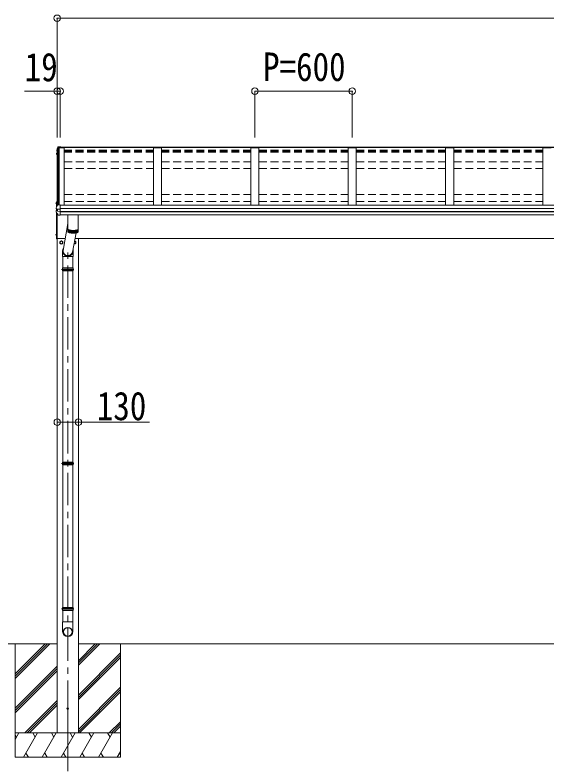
# Model space of a CAD drawing. Units: millimetres at full size; details may follow other scales. Extents: x -11243 to 11243, y -7760 to 7760.
# Drawn here: x -9284 to -6006, y -5163 to -537 of the extents above; entities that cross this region are included whole.
import ezdxf
from ezdxf.enums import TextEntityAlignment as Align

# ---------------------------------------------------------------- set-up
doc = ezdxf.new("R2010")
doc.units = ezdxf.units.MM
doc.header["$LTSCALE"] = 40
doc.header["$PDMODE"] = 32
doc.header["$PDSIZE"] = 40
doc.linetypes.add('CHAIN1', pattern=[8, 5, -1, 1, -1])
doc.linetypes.add('DASHED1', pattern=[1.8, 1.2, -0.6])
for name, color, linetype, lineweight in [('0-0_0', 7, 'Continuous', 9), ('0-1_本体', 5, 'CHAIN1', 9), ('0-3_ELV2', 4, 'Continuous', 9), ('0-6_OTH_LINE', 6, 'Continuous', 9), ('0-9_OUTLINE', 7, 'Continuous', 9)]:
    doc.layers.add(name, color=color, linetype=linetype, lineweight=lineweight)
doc.styles.add('ＭＳ ゴシック', font='')
doc.styles.get('ＭＳ ゴシック').set_extended_font_data('MS Gothic')

msp = doc.modelspace()

# ---------------------------------------------------------------- linework, layer by layer
at = {"layer": '0-0_0'}
for p, q in [((-9023.55, -4415.51), (-9523.55, -4415.51)), ((-9283.55, -4415.51), (-9283.55, -5115.5)), ((-9283.55, -4601.48), (-9097.57, -4415.51)), ((-9283.55, -4615.63), (-9083.43, -4415.51)), ((-9283.55, -4629.77), (-9069.29, -4415.51)), ((-9283.55, -4417.64), (-9281.42, -4415.51)), ((-8893.55, -4415.51), (-1917.55, -4415.51)), ((-8893.55, -4548.14), (-8760.92, -4415.51)), ((-8893.55, -4533.99), (-8775.06, -4415.51)), ((-8893.55, -4519.85), (-8789.21, -4415.51)), ((-8633.55, -4415.51), (-8633.55, -5115.5)), ((-8893.55, -4731.98), (-8633.55, -4471.98)), ((-8893.55, -4746.12), (-8633.55, -4486.13)), ((-8893.55, -4760.27), (-8633.55, -4500.27)), ((-9283.55, -4813.61), (-9023.55, -4553.62)), ((-9283.55, -4827.76), (-9023.55, -4567.76)), ((-9283.55, -4841.9), (-9023.55, -4581.9)), ((-8893.55, -4944.11), (-8633.55, -4684.12)), ((-8893.55, -4958.26), (-8633.55, -4698.26)), ((-8886.66, -4965.51), (-8633.55, -4712.4)), ((-9223.31, -4965.51), (-9023.55, -4765.75)), ((-9209.17, -4965.51), (-9023.55, -4779.89)), ((-9195.03, -4965.51), (-9023.55, -4794.03)), ((-8702.81, -4965.51), (-8633.55, -4896.25)), ((-8688.67, -4965.51), (-8633.55, -4910.39)), ((-8674.53, -4965.51), (-8633.55, -4924.53)), ((-9283.55, -5005.6), (-9260.41, -4965.5)), ((-9283.55, -4965.51), (-8633.55, -4965.51)), ((-9275.41, -4991.49), (-9283.55, -4977.37)), ((-9231.54, -5115.5), (-9144.94, -4965.5)), ((-9159.94, -4991.49), (-9174.94, -4965.51)), ((-9116.07, -5115.5), (-9029.47, -4965.51)), ((-9044.47, -4991.49), (-9059.47, -4965.5)), ((-9000.6, -5115.5), (-8914, -4965.51)), ((-8929, -4991.49), (-8944, -4965.5)), ((-8885.13, -5115.5), (-8798.52, -4965.51)), ((-8813.53, -4991.49), (-8828.53, -4965.5)), ((-8769.66, -5115.5), (-8683.05, -4965.51)), ((-8713.06, -4965.51), (-8698.05, -4991.49)), ((-8654.19, -5115.5), (-8633.55, -5079.77)), ((-9283.55, -5115.5), (-8633.55, -5115.5)), ((-9216.54, -5089.53), (-9201.54, -5115.5)), ((-9101.07, -5089.52), (-9086.07, -5115.5)), ((-8985.6, -5089.52), (-8970.6, -5115.5)), ((-8870.13, -5089.53), (-8855.13, -5115.5)), ((-8754.66, -5089.53), (-8739.66, -5115.5)), ((-8639.19, -5089.53), (-8633.55, -5099.28))]:
    msp.add_line(p, q, dxfattribs=at)
at = {"layer": '0-0_0', "linetype": 'DASHED1'}
msp.add_line((-9036.05, -4965.51), (-8881.05, -4965.51), dxfattribs=at)
at = {"layer": '0-1_本体'}
for p, q in [((-8958.55, -5161.28), (-8958.55, -1995.37)), ((-8958.55, -4759.56), (-8958.55, -5201.95))]:
    msp.add_line(p, q, dxfattribs=at)
at = {"layer": '0-3_ELV2'}
for p, q in [((-9027.03, -1371.44), (-9027.03, -1375.46)), ((-9025.98, -1376.73), (-9024.55, -1377.01)), ((-9024.55, -1375.13), (-9025.12, -1375.02)), ((-9024.55, -1375.48), (-9025.12, -1375.37)), ((-9024.55, -1710.48), (-9024.55, -1372.77)), ((-9017.73, -1355.39), (-9016.53, -1355.33)), ((-9017.55, -1355.38), (-9017.55, -1709.36)), ((-9016.39, -1355.12), (-9016.75, -1352.64)), ((-9016.53, -1355.33), (-9016.75, -1353.84)), ((-9002.55, -1349.41), (-9016.71, -1350.18)), ((-9005.55, -1354.51), (-9016.39, -1355.12)), ((-9016.39, -1355.12), (-9016.39, -1355.54)), ((-9016.39, -1355.5), (-9005.55, -1355.5)), ((-9011.85, -1709.08), (-9011.85, -1355.5)), ((-1805.55, -1352.27), (-9005.55, -1352.27)), ((-9005.55, -1352.27), (-9005.55, -1355.5)), ((-9005.55, -1352.27), (-9002.55, -1352.27)), ((-1805.55, -1354.49), (-9005.55, -1354.49)), ((-9005.55, -1355.61), (-8980.55, -1355.61)), ((-9002.55, -1352.27), (-9002.55, -1349.41)), ((-8980.55, -1710.47), (-8980.55, -1355.61)), ((-8430.55, -1355.65), (-8430.55, -1710.47)), ((-8380.55, -1355.65), (-8430.55, -1355.65)), ((-8380.55, -1355.65), (-8380.55, -1710.47)), ((-7830.55, -1355.65), (-7830.55, -1710.47)), ((-7780.55, -1355.65), (-7830.55, -1355.65)), ((-7780.55, -1355.65), (-7780.55, -1710.47)), ((-7230.55, -1355.65), (-7230.55, -1710.47)), ((-7180.55, -1355.65), (-7230.55, -1355.65)), ((-7180.55, -1355.65), (-7180.55, -1710.47)), ((-6630.55, -1355.65), (-6630.55, -1710.47)), ((-6580.55, -1355.65), (-6630.55, -1355.65)), ((-6580.55, -1355.65), (-6580.55, -1710.47)), ((-6030.55, -1355.65), (-6030.55, -1710.47)), ((-5980.55, -1355.65), (-6030.55, -1355.65)), ((-9027.43, -1390.38), (-9027.43, -1394.43)), ((-9027.39, -1390.05), (-9027.4, -1390.11)), ((-9024.55, -1392.8), (-9026.38, -1393.16)), ((-9024.55, -1388.79), (-9025.69, -1388.93)), ((-9025.41, -1394.49), (-9024.55, -1394.33)), ((-9029.55, -1693.59), (-9030.53, -1693.77)), ((-9029.55, -1701.42), (-9030.53, -1701.25)), ((-9029.55, -1693.59), (-9029.55, -1701.42)), ((-9029.55, -1693.59), (-9029.05, -1693.68)), ((-9029.55, -1701.42), (-9029.05, -1701.33)), ((-9029.05, -1722.49), (-9029.05, -1690.32)), ((-9027.99, -1689.33), (-9025.05, -1689.51)), ((-9025.05, -1689.51), (-9025.05, -1711.77)), ((-9024.55, -1690.51), (-9024.55, -1710.48)), ((-9005.55, -1708.78), (-9005.55, -1772.26)), ((-1805.55, -1710.47), (-9005.55, -1710.47)), ((-9030.6, -1750.72), (-9030.6, -1744.19)), ((-9030.13, -1732.17), (-9030.13, -1725.66)), ((-9022.55, -1741.81), (-9029.79, -1743.22)), ((-9029.26, -1733.16), (-9029.33, -1733.15)), ((-9029.26, -1733.16), (-9029.25, -1733.16)), ((-9029.05, -1743.07), (-9029.05, -1733.19)), ((-9029.05, -1753.58), (-9029.05, -1915.69)), ((-9022, -1734.1), (-9028.38, -1733.3)), ((-9025.05, -1733.72), (-9025.05, -1742.3)), ((-9024.55, -1733.78), (-9024.55, -1742.2)), ((-9022.55, -1734.03), (-9022.55, -1747.82)), ((-9005.55, -1734.09), (-9020.35, -1734.19)), ((-9005.55, -1747.95), (-9020.35, -1747.75)), ((-1805.55, -1730), (-9005.55, -1730)), ((-1805.55, -1730.9), (-9005.55, -1730.9)), ((-1805.55, -1748.14), (-9005.55, -1748.14)), ((-1805.55, -1750.1), (-9005.55, -1750.1)), ((-9024.55, -1760.91), (-9024.55, -1915.51)), ((-9017.93, -1771.16), (-9017.92, -1771.18)), ((-9005.55, -1772.26), (-9017.14, -1771.63)), ((-1805.55, -1769.46), (-9005.55, -1769.46)), ((-9029.55, -1889.59), (-9030.53, -1889.77)), ((-9029.55, -1889.59), (-9029.55, -1897.42)), ((-9029.55, -1889.59), (-9029.05, -1889.68)), ((-9029.55, -1897.42), (-9030.53, -1897.25)), ((-9029.55, -1897.42), (-9029.05, -1897.33)), ((-8974.69, -1915.51), (-9024.55, -1915.51)), ((-9023.55, -1915.51), (-9023.55, -4965.51)), ((-9007.15, -1940.26), (-9007.05, -1940.26)), ((-9007.15, -1940.76), (-9007.05, -1940.76)), ((-3920.55, -1915.51), (-8913.73, -1915.51)), ((-8893.55, -1915.51), (-8893.55, -4965.51))]:
    msp.add_line(p, q, dxfattribs=at)
at = {"layer": '0-3_ELV2', "linetype": 'DASHED1'}
for p, q in [((-8430.55, -1371.05), (-8980.55, -1371.05)), ((-8430.55, -1377.42), (-8980.55, -1377.42)), ((-8430.55, -1379.41), (-8980.55, -1379.41)), ((-8430.55, -1383.18), (-8980.55, -1383.18)), ((-7830.55, -1371.05), (-8380.55, -1371.05)), ((-7830.55, -1377.42), (-8380.55, -1377.42)), ((-7830.55, -1379.41), (-8380.55, -1379.41)), ((-7830.55, -1383.18), (-8380.55, -1383.18)), ((-7780.55, -1371.05), (-7230.55, -1371.05)), ((-7780.55, -1377.42), (-7230.55, -1377.42)), ((-7780.55, -1379.41), (-7230.55, -1379.41)), ((-7780.55, -1383.18), (-7230.55, -1383.18)), ((-7180.55, -1371.05), (-6630.55, -1371.05)), ((-7180.55, -1377.42), (-6630.55, -1377.42)), ((-7180.55, -1379.41), (-6630.55, -1379.41)), ((-7180.55, -1383.18), (-6630.55, -1383.18)), ((-6580.55, -1371.05), (-6030.55, -1371.05)), ((-6580.55, -1377.42), (-6030.55, -1377.42)), ((-6580.55, -1379.41), (-6030.55, -1379.41)), ((-6580.55, -1383.18), (-6030.55, -1383.18)), ((-8980.55, -1441.66), (-8430.55, -1441.66)), ((-8380.55, -1441.66), (-7830.55, -1441.66)), ((-7780.55, -1441.66), (-7230.55, -1441.66)), ((-7180.55, -1441.66), (-6630.55, -1441.66)), ((-6580.55, -1441.66), (-6030.55, -1441.66)), ((-8980.55, -1484.17), (-8430.55, -1484.17)), ((-8380.55, -1484.17), (-7830.55, -1484.17)), ((-7780.55, -1484.17), (-7230.55, -1484.17)), ((-7180.55, -1484.17), (-6630.55, -1484.17)), ((-6580.55, -1484.17), (-6030.55, -1484.17)), ((-8980.55, -1644.44), (-8430.55, -1644.44)), ((-8380.55, -1644.44), (-7830.55, -1644.44)), ((-7780.55, -1644.44), (-7230.55, -1644.44)), ((-7180.55, -1644.44), (-6630.55, -1644.44)), ((-6580.55, -1644.44), (-6030.55, -1644.44)), ((-9031.63, -1695.21), (-9029.32, -1696.36)), ((-9031.63, -1699.81), (-9029.32, -1698.65)), ((-9029.32, -1696.36), (-9028.71, -1697.51)), ((-9029.32, -1698.65), (-9028.71, -1697.51)), ((-8980.55, -1686.96), (-8430.55, -1686.96)), ((-8380.55, -1686.96), (-7830.55, -1686.96)), ((-7780.55, -1686.96), (-7230.55, -1686.96)), ((-7180.55, -1686.96), (-6630.55, -1686.96)), ((-6580.55, -1686.96), (-6030.55, -1686.96)), ((-9031.63, -1891.21), (-9029.32, -1892.36)), ((-9031.63, -1895.81), (-9029.32, -1894.65)), ((-9029.32, -1892.36), (-9028.71, -1893.51)), ((-9029.32, -1894.65), (-9028.71, -1893.51))]:
    msp.add_line(p, q, dxfattribs=at)
at = {"layer": '0-3_ELV2'}
for points in [[(-9027.02, -1371.28), (-9027.03, -1371.39), (-9027.03, -1371.44)], [(-9019.36, -1351.39), (-9023.6, -1362), (-9026.95, -1370.95), (-9027.02, -1371.22), (-9027.02, -1371.28)], [(-9019.36, -1354.96), (-9020.36, -1357.45), (-9021.34, -1359.95), (-9022.31, -1362.45), (-9023.27, -1364.95), (-9024.21, -1367.46), (-9025.14, -1369.98), (-9026.05, -1372.5), (-9026.95, -1375.03)], [(-9002.55, -1351.84), (-9016.75, -1352.64), (-9016.75, -1353.84), (-9017.87, -1353.9)], [(-9016.45, -1355.54), (-9016.53, -1354.98), (-9016.53, -1355.33)], [(-9027.4, -1390.07), (-9027.42, -1390.24), (-9027.43, -1390.38)], [(-9027.26, -1395.07), (-9025.79, -1397.62), (-9024.55, -1399.74)], [(-9022.19, -1704.53), (-9023.23, -1707.11), (-9024.25, -1709.69), (-9025.26, -1712.29), (-9026.25, -1714.89), (-9027.23, -1717.49), (-9028.19, -1720.1), (-9029.14, -1722.71), (-9030.07, -1725.33)], [(-9005.55, -1708.78), (-9019.55, -1709.46), (-9019.55, -1703.81), (-9021.32, -1703.9)], [(-9030.07, -1725.33), (-9030.12, -1725.54), (-9030.13, -1725.66)], [(-9026.78, -1733.39), (-9028.02, -1733.34), (-9029.25, -1733.16)], [(-9022, -1734.1), (-9021.75, -1734.12), (-9021.61, -1734.14)], [(-9025.05, -1760.11), (-9025.05, -1916.51), (-9027.99, -1916.68)], [(-9025.05, -1760.11), (-9025.05, -1915.51), (-9024.55, -1915.51)], [(-8916.66, -1931.79), (-8910.05, -1935.6), (-8910.05, -1945.41), (-8918.55, -1950.32), (-8919.85, -1949.57)]]:
    msp.add_lwpolyline(points, dxfattribs=at)
msp.add_lwpolyline([(-8998.55, -1930.69), (-8990.05, -1935.6), (-8990.05, -1945.41), (-8998.55, -1950.32), (-9007.05, -1945.41), (-9007.05, -1935.6)], close=True, dxfattribs=at)
for centre, radius in [((-8998.55, -1940.51), 10), ((-8998.55, -1940.51), 8.5), ((-8959.05, -4815.51), 5)]:
    msp.add_circle(centre, radius, dxfattribs=at)
for centre, radius, start, end in [((-9025.73, -1375.46), 1.3, 160.55137, 259.11062), ((-9025.06, -1375.08), 0.299, 160.48478, 259.11069), ((-8555.62, -1541.95), 498.52, 158.04646, 160.43093), ((-9025.06, -1374.73), 0.3, 212.93591, 259.04607), ((-9017.78, -1355.6), 1.7, 92.9577, 157.99775), ((-9017.13, -1352.77), 2.62, 80.76, 148.16555), ((-9017.71, -1355.69), 0.3, 92.95769, 158.00506), ((-9026.13, -1394.43), 1.3, 100.8784, 209.72862), ((-9026.13, -1390.34), 1.3, 99.76805, 169.97457), ((-9025.68, -1391.26), 2.32, 92.65141, 119.69627), ((-9025.35, -1394.79), 0.299, 100.87832, 209.80871), ((-8592.79, -1146.18), 499.04, 209.85327, 210.09589), ((-8592.79, -1146.52), 499.04, 209.85327, 210.09589), ((-9025.55, -1697.51), 6.5, 149.36409, 210.63591), ((-9030.37, -1694.65), 0.9, 100, 149.36409), ((-9030.37, -1700.36), 0.9, 210.63591, 260), ((-9028.05, -1690.32), 1, 86.5, 180), ((-9021.27, -1704.9), 1, 92.95955, 157.94622), ((-9029.6, -1744.2), 0.998, 100.914, 179.94879), ((-9029.6, -1750.72), 1, 180, 210.67851), ((-8635.65, -1517.02), 459.05, 210.67556, 213.61643), ((-9029.13, -1732.17), 1, 180, 258.54639), ((-9022.9, -1731.47), 16.37, 271.41275, 274.51688), ((-9017.09, -1770.63), 1, 213.61937, 266.89265), ((-9025.55, -1893.51), 6.5, 149.36409, 210.63591), ((-9030.37, -1890.65), 0.9, 100, 149.36409), ((-9030.37, -1896.36), 0.9, 210.63591, 260), ((-9028.05, -1915.69), 1, 180, 273.5), ((-8998.55, -1940.51), 8.6, 171.25399, 178.33419), ((-8998.55, -1940.51), 8.6, 181.66581, 188.74601), ((-8998.55, -1940.51), 8.6, 111.25399, 128.74601), ((-8998.55, -1940.51), 8.6, 51.25399, 68.74601), ((-8998.55, -1940.51), 8.6, 351.25399, 8.74601), ((-8918.55, -1940.51), 10, 261.70038, 77.9371), ((-8918.55, -1940.51), 8.5, 262.03259, 77.60489), ((-8918.55, -1940.51), 8.6, 51.25399, 68.74601), ((-8918.55, -1940.51), 8.6, 351.25399, 8.74601), ((-8998.55, -1940.51), 8.6, 231.25399, 248.74601), ((-8998.55, -1940.51), 8.6, 291.25399, 308.74601), ((-8918.55, -1940.51), 8.6, 291.25399, 308.74601)]:
    msp.add_arc(centre, radius, start, end, dxfattribs=at)
for centre, major_axis, ratio, start_param, end_param in [((-9021.55, -1747.63), (1, 0.195), 0.067217, 3.1284981, 3.4826308), ((-9021.71, -1726.58), (-9.96, 2.12), 0.734427, 1.7356015, 1.8609052), ((-9021.71, -1755.35), (9.97, 1.96), 0.736539, 1.29146, 1.4167637)]:
    msp.add_ellipse(centre, major_axis=major_axis, ratio=ratio, start_param=start_param, end_param=end_param, dxfattribs=at)
at = {"layer": '0-6_OTH_LINE'}
for p, q in [((-9024.55, -556.81), (-9024.55, -1292.27)), ((-9024.55, -556.81), (-1786.55, -556.81)), ((-9024.55, -1006.81), (-9224.77, -1006.81)), ((-9024.55, -1006.81), (-9024.55, -1292.27)), ((-9005.55, -1006.81), (-9024.55, -1006.81)), ((-9005.55, -1006.81), (-9005.55, -1292.27)), ((-7805.55, -1006.81), (-7805.55, -1292.27)), ((-7805.55, -1006.81), (-7205.55, -1006.81)), ((-7205.55, -1006.81), (-7205.55, -1292.27)), ((-9023.55, -3048.65), (-8893.55, -3048.65))]:
    msp.add_line(p, q, dxfattribs=at)
at = {"layer": '0-6_OTH_LINE', "lineweight": 18}
msp.add_line((-8893.55, -3048.65), (-8454.35, -3048.65), dxfattribs=at)
at = {"layer": '0-6_OTH_LINE'}
for p in [(-9024.55, -556.81), (-9024.55, -1006.81), (-9005.55, -1006.81), (-7805.55, -1006.81), (-7205.55, -1006.81), (-9023.55, -3048.65), (-8893.55, -3048.65)]:
    msp.add_point(p, dxfattribs=at)
at = {"layer": '0-9_OUTLINE'}
for p, q in [((-8958.05, -1769.46), (-8958.05, -1873.99)), ((-8894.05, -1769.46), (-8894.05, -1873.99)), ((-8958.05, -1822.87), (-8988.08, -1990.07)), ((-8956.7, -1860.91), (-8956.7, -1876.37)), ((-8955.17, -1861.96), (-8955.17, -1877.42)), ((-8953.08, -1862.97), (-8953.08, -1878.42)), ((-8950.45, -1863.89), (-8950.45, -1879.34)), ((-8947.35, -1864.71), (-8947.35, -1880.17)), ((-8943.83, -1865.41), (-8943.83, -1880.87)), ((-8939.97, -1865.99), (-8939.97, -1881.44)), ((-8935.83, -1866.42), (-8935.83, -1881.87)), ((-8931.5, -1866.69), (-8931.5, -1882.14)), ((-8907.49, -1880.73), (-8929.03, -2000.68)), ((-8927.06, -1866.81), (-8927.06, -1882.26)), ((-8922.6, -1866.76), (-8922.6, -1882.22)), ((-8918.2, -1866.56), (-8918.2, -1882.01)), ((-8913.95, -1866.2), (-8913.95, -1881.65)), ((-8909.94, -1865.69), (-8909.94, -1881.14)), ((-8906.24, -1880.49), (-8906.24, -1865.03)), ((-8902.92, -1879.71), (-8902.92, -1864.26)), ((-8900.05, -1863.36), (-8900.05, -1878.81)), ((-8897.69, -1877.82), (-8897.69, -1862.36)), ((-8895.87, -1861.27), (-8895.87, -1876.73)), ((-8894.64, -1875.54), (-8894.64, -1860.09)), ((-8991.16, -1995.28), (-8991.16, -2026.45)), ((-8991.16, -2026.45), (-8925.17, -2026.45)), ((-8988.55, -2026.45), (-8988.55, -2097.45)), ((-8928.55, -2026.45), (-8928.55, -2097.45)), ((-8925.17, -1994.86), (-8925.17, -2026.45)), ((-8920.55, -2106.45), (-8996.55, -2106.45)), ((-8925.95, -2099.45), (-8991.16, -2099.45)), ((-8925.95, -2113.45), (-8991.16, -2113.45)), ((-8926.55, -2097.45), (-8990.55, -2097.45)), ((-8990.55, -2097.45), (-8990.55, -2099.45)), ((-8990.55, -2113.45), (-8990.55, -2115.45)), ((-8926.55, -2115.45), (-8990.55, -2115.45)), ((-8988.55, -2115.45), (-8988.55, -3294.48)), ((-8928.55, -2115.45), (-8928.55, -3294.48)), ((-8926.55, -2097.45), (-8926.55, -2099.45)), ((-8926.55, -2113.45), (-8926.55, -2115.45)), ((-8920.55, -3303.48), (-8996.55, -3303.48)), ((-8925.95, -3296.48), (-8991.16, -3296.48)), ((-8925.95, -3310.48), (-8991.16, -3310.48)), ((-8926.55, -3294.48), (-8990.55, -3294.48)), ((-8990.55, -3294.48), (-8990.55, -3296.48)), ((-8990.55, -3310.48), (-8990.55, -3312.48)), ((-8926.55, -3312.48), (-8990.55, -3312.48)), ((-8988.55, -3312.48), (-8988.55, -4191.5)), ((-8928.55, -3312.48), (-8928.55, -4191.5)), ((-8926.55, -3294.48), (-8926.55, -3296.48)), ((-8926.55, -3310.48), (-8926.55, -3312.48)), ((-8920.55, -4200.5), (-8996.55, -4200.5)), ((-8925.95, -4193.5), (-8991.16, -4193.5)), ((-8925.95, -4207.5), (-8991.16, -4207.5)), ((-8926.55, -4191.5), (-8990.55, -4191.5)), ((-8990.55, -4191.5), (-8990.55, -4193.5)), ((-8990.55, -4207.5), (-8990.55, -4209.5)), ((-8926.55, -4209.5), (-8990.55, -4209.5)), ((-8988.55, -4209.5), (-8988.55, -4280.5)), ((-8928.55, -4209.5), (-8928.55, -4280.5)), ((-8926.55, -4191.5), (-8926.55, -4193.5)), ((-8926.55, -4207.5), (-8926.55, -4209.5)), ((-8990.4, -4280.5), (-8926.7, -4280.5)), ((-8990.4, -4280.5), (-8990.4, -4339.77)), ((-8926.7, -4280.5), (-8926.7, -4339.77))]:
    msp.add_line(p, q, dxfattribs=at)
for points in [[(-8926.05, -1865.85), (-8928.21, -1865.83), (-8930.37, -1865.77), (-8932.5, -1865.68), (-8934.6, -1865.55), (-8936.66, -1865.38), (-8938.67, -1865.18), (-8940.63, -1864.94), (-8942.52, -1864.67), (-8944.33, -1864.37), (-8946.07, -1864.03), (-8947.71, -1863.67), (-8949.25, -1863.27), (-8950.68, -1862.86), (-8952.01, -1862.41), (-8953.21, -1861.95), (-8954.29, -1861.46), (-8955.24, -1860.96), (-8956.06, -1860.44), (-8956.74, -1859.91), (-8957.29, -1859.37), (-8957.69, -1858.82), (-8957.94, -1858.27), (-8958.05, -1857.71), (-8958.05, -1857.57)], [(-8926.05, -1866.82), (-8928.21, -1866.8), (-8930.37, -1866.74), (-8932.5, -1866.65), (-8934.6, -1866.52), (-8936.66, -1866.35), (-8938.67, -1866.14), (-8940.63, -1865.91), (-8942.52, -1865.64), (-8944.33, -1865.33), (-8946.07, -1865), (-8947.71, -1864.63), (-8949.25, -1864.24), (-8950.68, -1863.82), (-8952.01, -1863.38), (-8953.21, -1862.91), (-8954.29, -1862.43), (-8955.24, -1861.93), (-8956.06, -1861.41), (-8956.74, -1860.88), (-8957.29, -1860.34), (-8957.69, -1859.79), (-8957.94, -1859.23), (-8958.05, -1858.67), (-8958.01, -1858.11), (-8958, -1858.05)], [(-8926.05, -1882.27), (-8928.21, -1882.25), (-8930.37, -1882.19), (-8932.5, -1882.1), (-8934.6, -1881.97), (-8936.66, -1881.8), (-8938.67, -1881.6), (-8940.63, -1881.36), (-8942.52, -1881.09), (-8944.33, -1880.79), (-8946.07, -1880.45), (-8947.71, -1880.09), (-8949.25, -1879.69), (-8950.68, -1879.28), (-8952.01, -1878.83), (-8953.21, -1878.37), (-8954.29, -1877.88), (-8955.24, -1877.38), (-8956.06, -1876.86), (-8956.74, -1876.33), (-8957.29, -1875.79), (-8957.69, -1875.24), (-8957.94, -1874.69), (-8958.05, -1874.13), (-8958.05, -1873.99)], [(-8926.05, -1866.56), (-8928.17, -1866.54), (-8930.28, -1866.48), (-8932.36, -1866.39), (-8934.42, -1866.26), (-8936.44, -1866.09), (-8938.4, -1865.89), (-8940.32, -1865.66), (-8942.16, -1865.39), (-8943.93, -1865.09), (-8945.62, -1864.76), (-8947.21, -1864.4), (-8948.71, -1864.01), (-8950.1, -1863.6), (-8951.38, -1863.16), (-8952.54, -1862.7), (-8953.58, -1862.22), (-8954.49, -1861.73), (-8955.26, -1861.22), (-8955.9, -1860.7), (-8956.35, -1860.24)], [(-8894.05, -1857.57), (-8894.06, -1857.71), (-8894.17, -1858.27), (-8894.42, -1858.82), (-8894.82, -1859.37), (-8895.36, -1859.91), (-8896.05, -1860.44), (-8896.87, -1860.96), (-8897.82, -1861.46), (-8898.9, -1861.95), (-8900.1, -1862.41), (-8901.43, -1862.86), (-8902.86, -1863.27), (-8904.4, -1863.67), (-8906.04, -1864.03), (-8907.77, -1864.37), (-8909.59, -1864.67), (-8911.48, -1864.94), (-8913.44, -1865.18), (-8915.45, -1865.38), (-8917.51, -1865.55), (-8919.61, -1865.68), (-8921.74, -1865.77), (-8923.89, -1865.83), (-8926.05, -1865.85)], [(-8894.11, -1858.05), (-8894.1, -1858.11), (-8894.06, -1858.67), (-8894.17, -1859.23), (-8894.42, -1859.79), (-8894.82, -1860.34), (-8895.36, -1860.88), (-8896.05, -1861.41), (-8896.87, -1861.93), (-8897.82, -1862.43), (-8898.9, -1862.91), (-8900.1, -1863.38), (-8901.43, -1863.82), (-8902.86, -1864.24), (-8904.4, -1864.63), (-8906.04, -1865), (-8907.77, -1865.33), (-8909.59, -1865.64), (-8911.48, -1865.91), (-8913.44, -1866.14), (-8915.45, -1866.35), (-8917.51, -1866.52), (-8919.61, -1866.65), (-8921.74, -1866.74), (-8923.89, -1866.8), (-8926.05, -1866.82)], [(-8895.76, -1860.24), (-8896.2, -1860.7), (-8896.84, -1861.22), (-8897.62, -1861.73), (-8898.53, -1862.22), (-8899.57, -1862.7), (-8900.73, -1863.16), (-8902.01, -1863.6), (-8903.4, -1864.01), (-8904.9, -1864.4), (-8906.49, -1864.76), (-8908.18, -1865.09), (-8909.95, -1865.39), (-8911.79, -1865.66), (-8913.7, -1865.89), (-8915.67, -1866.09), (-8917.69, -1866.26), (-8919.75, -1866.39), (-8921.83, -1866.48), (-8923.94, -1866.54), (-8926.05, -1866.56)], [(-8894.05, -1873.99), (-8894.06, -1874.13), (-8894.17, -1874.69), (-8894.42, -1875.24), (-8894.82, -1875.79), (-8895.36, -1876.33), (-8896.05, -1876.86), (-8896.87, -1877.38), (-8897.82, -1877.88), (-8898.9, -1878.37), (-8900.1, -1878.83), (-8901.43, -1879.28), (-8902.86, -1879.69), (-8904.4, -1880.09), (-8906.04, -1880.45), (-8907.77, -1880.79), (-8909.59, -1881.09), (-8911.48, -1881.36), (-8913.44, -1881.6), (-8915.45, -1881.8), (-8917.51, -1881.97), (-8919.61, -1882.1), (-8921.74, -1882.19), (-8923.89, -1882.25), (-8926.05, -1882.27)]]:
    msp.add_lwpolyline(points, dxfattribs=at)
for centre, radius, start, end in [((-8964.3, -2106.45), 27.75, 165.38917, 180), ((-8964.3, -2106.45), 27.75, 180, 194.61083), ((-8952.8, -2106.45), 27.75, 345.38921, 14.61081), ((-8964.3, -3303.48), 27.75, 165.38917, 180), ((-8964.3, -3303.48), 27.75, 180, 194.61083), ((-8952.8, -3303.48), 27.75, 345.38921, 14.61081), ((-8964.3, -4200.5), 27.75, 165.38917, 180), ((-8964.3, -4200.5), 27.75, 180, 194.61083), ((-8952.8, -4200.5), 27.75, 345.38921, 14.61081), ((-8959.4, -4339.77), 31, 180, 270), ((-8957.7, -4339.77), 31, 270, 0)]:
    msp.add_arc(centre, radius, start, end, dxfattribs=at)
for centre, major_axis, ratio, start_param, end_param in [((-8958.17, -1991.77), (33, -3.09), 0.972144, 2.6034367, 6.6213062), ((-8958.23, -1991.76), (29.65, -2.78), 0.991517, 3.1388818, 6.2831853)]:
    msp.add_ellipse(centre, major_axis=major_axis, ratio=ratio, start_param=start_param, end_param=end_param, dxfattribs=at)
for major_axis in [(28.29, 0), (25.83, 0)]:
    msp.add_ellipse((-8958.55, -4342.59), major_axis=major_axis, ratio=0.996195, dxfattribs=at)

# ---------------------------------------------------------------- texts
at = {"layer": '0-6_OTH_LINE', "color": 7, "style": 'ＭＳ ゴシック', "width": 0.85}
for s, p in [('19', (-9224.45, -998.39)), ('P=600', (-7755.55, -996.81)), ('130', (-8780.06, -3089.22))]:
    msp.add_text(s, height=176, dxfattribs=at).set_placement(p, align=Align.BOTTOM_LEFT)

doc.saveas('drawing.dxf')
